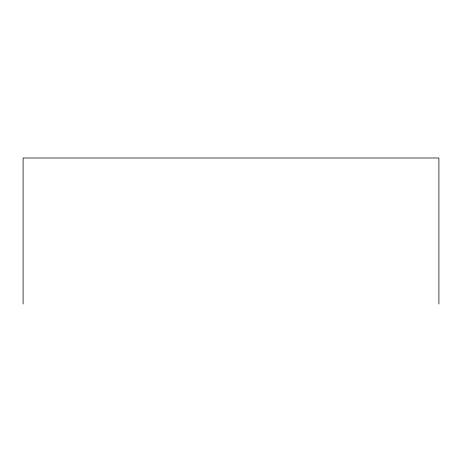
<?xml version="1.0" encoding="UTF-8"?>
<svg xmlns="http://www.w3.org/2000/svg" width="462" height="462" viewBox="0 0 462 462"><rect width="100%" height="100%" fill="white"/><g stroke="black" fill="none" stroke-linecap="round" stroke-linejoin="round"><path stroke-width="0.69" d="M438.9 304.008L438.9 157.992L23.1 157.992L23.1 304.008"/></g></svg>
